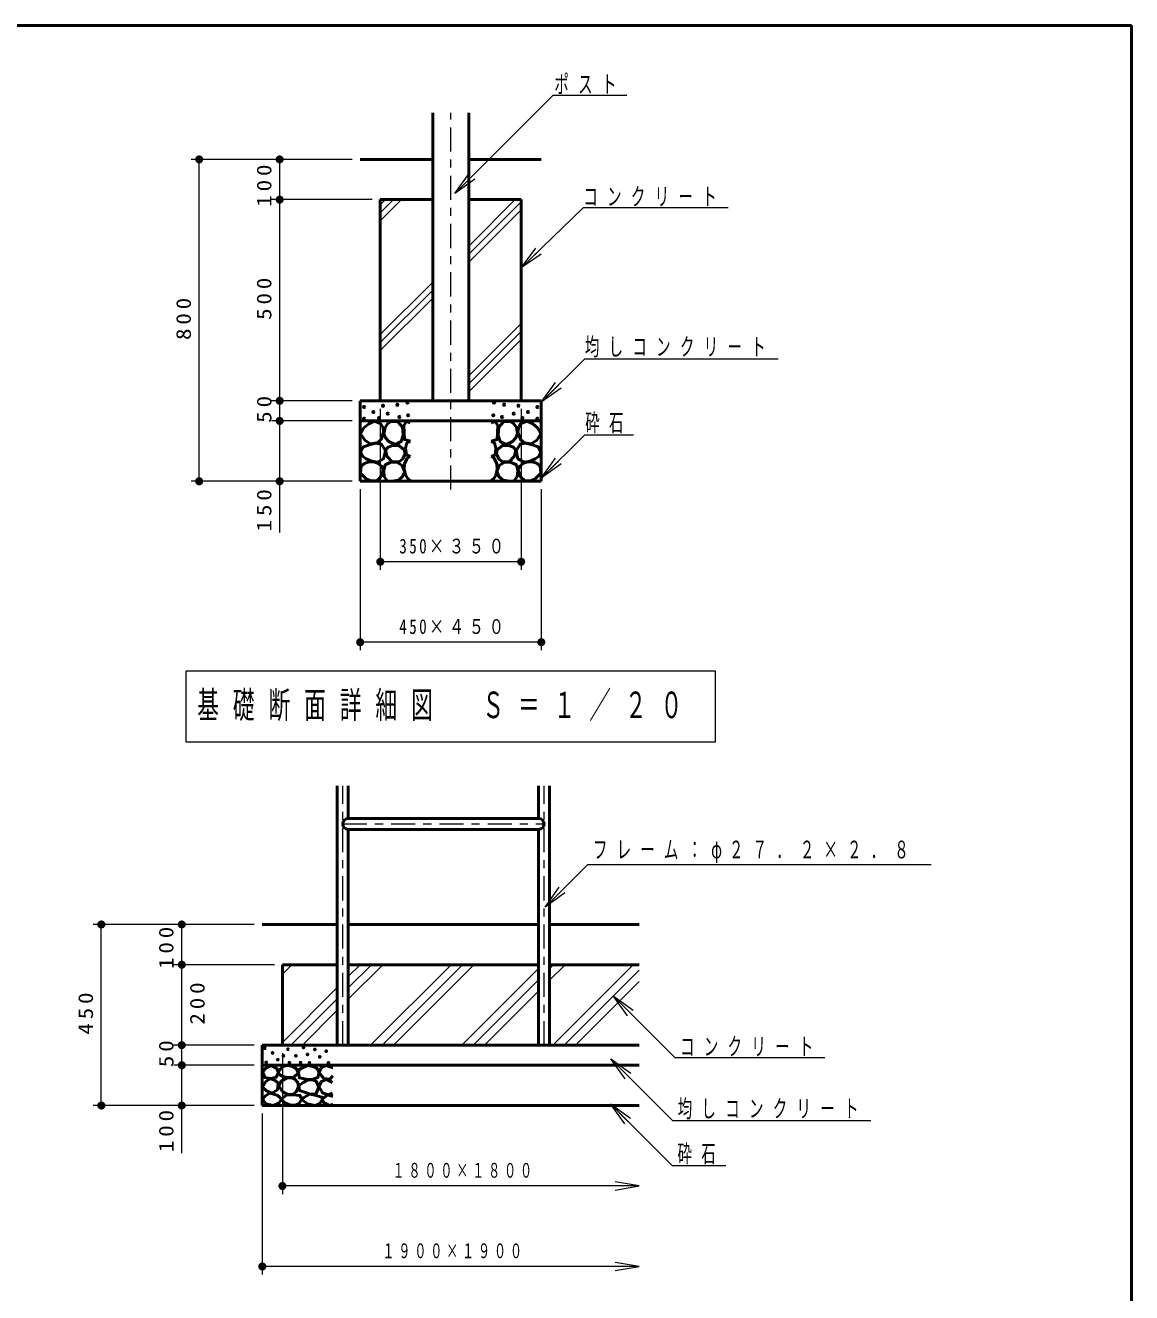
# Model space of a CAD drawing. Units: millimetres on the paper, with parts at other scales. Extents: x -385 to 0, y -594 to 267.
# Drawn here: x -137.4 to 0, y -484.5 to -327 of the extents above; entities that cross this region are included whole.
import ezdxf

# ---------------------------------------------------------------- set-up
doc = ezdxf.new("R2010")
doc.units = ezdxf.units.MM
doc.linetypes.add('USER2', pattern=[6, 3, -1, 1, -1])
doc.layers.add('LY_1', color=7, linetype='Continuous', lineweight=50)
doc.layers.add('LY_2', color=7, linetype='Continuous', lineweight=13)
doc.styles.add('ＭＳ ゴシック', font='')
doc.styles.get('ＭＳ ゴシック').set_extended_font_data('MS Gothic')

# ---------------------------------------------------------------- blocks, each defined once
blk = doc.blocks.new('filled_dot')
at = {"color": 0, "linetype": 'Continuous', "lineweight": -2, "const_width": 1.25}
blk.add_lwpolyline([(-0.625, 0, 1), (0.625, 0, 1)], format="xyb", close=True, dxfattribs=at)
blk = doc.blocks.new('open_arrow')
at = {"color": 0, "linetype": 'Continuous', "lineweight": -2}
blk.add_lwpolyline([(7.5, 1.25), (0, 0), (7.5, -1.25)], dxfattribs=at)

msp = doc.modelspace()

# ---------------------------------------------------------------- linework, layer by layer
at = {"layer": 'LY_1', "lineweight": 13}
for p, q in [((-84.071, -347.89), (-71.86, -335.678)), ((-71.86, -335.678), (-62.71, -335.678)), ((-106.834, -343.663), (-116.834, -343.663)), ((-115.834, -383.663), (-115.834, -343.663)), ((-96.834, -343.663), (-106.834, -343.663)), ((-105.834, -348.663), (-105.834, -343.663)), ((-84.071, -347.89), (-82.303, -345.415)), ((-84.071, -347.89), (-81.95, -345.768)), ((-81.596, -346.122), (-84.071, -347.89)), ((-94.334, -348.663), (-106.834, -348.663)), ((-105.834, -373.663), (-105.834, -348.663)), ((-93.334, -349.307), (-92.691, -348.663)), ((-93.334, -350.297), (-91.701, -348.663)), ((-93.334, -351.287), (-90.711, -348.663)), ((-82.357, -354.452), (-76.569, -348.663)), ((-82.357, -355.442), (-75.834, -348.919)), ((-82.357, -356.432), (-75.834, -349.909)), ((-75.834, -357.15), (-68.11, -349.653)), ((-68.11, -349.653), (-50.11, -349.653)), ((-75.834, -357.15), (-74.03, -354.702)), ((-75.834, -357.15), (-73.682, -355.061)), ((-73.333, -355.42), (-75.834, -357.15)), ((-93.334, -365.429), (-86.812, -358.907)), ((-93.334, -366.419), (-86.812, -359.897)), ((-93.334, -367.409), (-86.812, -360.887)), ((-82.357, -370.574), (-75.834, -364.051)), ((-82.357, -371.564), (-75.834, -365.041)), ((-82.357, -372.554), (-75.834, -366.031)), ((-73.334, -373.844), (-67.925, -368.435)), ((-67.925, -368.435), (-43.925, -368.435)), ((-73.334, -373.844), (-71.567, -371.369)), ((-73.334, -373.844), (-71.213, -371.722)), ((-70.86, -372.076), (-73.334, -373.844)), ((-96.834, -373.663), (-106.834, -373.663)), ((-105.834, -376.163), (-105.834, -373.663)), ((-93.334, -374.663), (-93.334, -394.663)), ((-75.834, -374.663), (-75.834, -394.663)), ((-96.834, -376.163), (-106.834, -376.163)), ((-105.834, -390.033), (-105.834, -376.163)), ((-73.334, -383.28), (-67.925, -377.871)), ((-67.925, -377.871), (-61.881, -377.871)), ((-73.334, -383.28), (-71.567, -380.805)), ((-73.334, -383.28), (-71.213, -381.159)), ((-70.86, -381.512), (-73.334, -383.28)), ((-106.834, -383.663), (-116.834, -383.663)), ((-96.834, -383.663), (-106.834, -383.663)), ((-95.834, -384.663), (-95.834, -404.663)), ((-73.334, -384.663), (-73.334, -404.663)), ((-75.834, -393.663), (-93.334, -393.663)), ((-73.334, -403.663), (-95.834, -403.663)), ((-117.484, -407.248), (-117.484, -416.048)), ((-51.684, -407.248), (-117.484, -407.248)), ((-51.684, -416.048), (-51.684, -407.248)), ((-117.484, -416.048), (-51.684, -416.048)), ((-72.871, -436.585), (-67.558, -431.272)), ((-67.558, -431.272), (-24.91, -431.272)), ((-72.871, -436.585), (-71.103, -434.111)), ((-72.871, -436.585), (-70.75, -434.464)), ((-70.396, -434.818), (-72.871, -436.585)), ((-108.994, -438.742), (-128.994, -438.742)), ((-127.994, -461.242), (-127.994, -438.742)), ((-117.994, -443.742), (-117.994, -438.742)), ((-106.494, -443.742), (-118.994, -443.742)), ((-117.994, -453.742), (-117.994, -443.742)), ((-105.494, -444.906), (-104.331, -443.742)), ((-97.314, -445.211), (-95.846, -443.742)), ((-97.314, -446.625), (-94.431, -443.742)), ((-97.314, -448.039), (-93.017, -443.742)), ((-94.532, -453.742), (-84.532, -443.742)), ((-93.118, -453.742), (-83.118, -443.742)), ((-91.704, -453.742), (-81.704, -443.742)), ((-72.314, -444.253), (-71.804, -443.742)), ((-72.314, -445.667), (-70.39, -443.742)), ((-71.905, -453.742), (-61.905, -443.742)), ((-83.218, -453.742), (-73.674, -444.198)), ((-81.804, -453.742), (-73.674, -445.613)), ((-70.49, -453.742), (-61.174, -444.426)), ((-105.494, -453.391), (-98.674, -446.571)), ((-80.39, -453.742), (-73.674, -447.027)), ((-69.076, -453.742), (-61.174, -445.841)), ((-104.431, -453.742), (-98.674, -447.985)), ((-62.637, -450.092), (-64.404, -447.617)), ((-64.404, -447.617), (-61.93, -449.385)), ((-64.404, -447.617), (-62.283, -449.739)), ((-64.404, -447.617), (-56.734, -455.288)), ((-103.017, -453.742), (-98.674, -449.399)), ((-108.994, -453.742), (-118.994, -453.742)), ((-117.994, -456.242), (-117.994, -453.742)), ((-105.494, -454.742), (-105.494, -472.242)), ((-108.994, -456.242), (-118.994, -456.242)), ((-117.994, -467.175), (-117.994, -456.242)), ((-62.928, -457.911), (-64.696, -455.436)), ((-64.696, -455.436), (-62.221, -457.204)), ((-64.696, -455.436), (-62.575, -457.557)), ((-64.696, -455.436), (-57.026, -463.106)), ((-56.734, -455.288), (-38.098, -455.288)), ((-108.994, -461.242), (-128.994, -461.242)), ((-62.96, -463.519), (-64.728, -461.044)), ((-64.728, -461.044), (-62.253, -462.811)), ((-64.728, -461.044), (-62.607, -463.165)), ((-64.728, -461.044), (-57.058, -468.714)), ((-107.994, -462.242), (-107.994, -482.242)), ((-57.026, -463.106), (-32.389, -463.106)), ((-57.058, -468.714), (-50.421, -468.714)), ((-61.174, -471.242), (-105.494, -471.242)), ((-61.174, -481.242), (-107.994, -481.242))]:
    msp.add_line(p, q, dxfattribs=at)
at = {"layer": 'LY_1', "color": 140}
for p, q in [((-86.812, -373.663), (-86.812, -337.857)), ((-82.357, -373.663), (-82.357, -337.857)), ((-93.334, -348.663), (-93.334, -373.663)), ((-86.812, -348.663), (-93.334, -348.663)), ((-75.834, -348.663), (-82.357, -348.663)), ((-75.834, -348.663), (-75.834, -373.663)), ((-95.834, -373.663), (-95.834, -383.663)), ((-73.334, -373.663), (-95.834, -373.663)), ((-73.334, -373.663), (-73.334, -383.663)), ((-73.334, -376.163), (-95.834, -376.163)), ((-73.334, -383.663), (-95.834, -383.663)), ((-98.674, -453.742), (-98.674, -421.514)), ((-97.314, -425.562), (-97.314, -421.514)), ((-73.674, -425.562), (-73.674, -421.514)), ((-72.314, -453.742), (-72.314, -421.514)), ((-97.314, -425.562), (-73.674, -425.562)), ((-97.314, -453.742), (-97.314, -426.922)), ((-97.314, -426.922), (-73.674, -426.922)), ((-73.674, -453.742), (-73.674, -426.922)), ((-105.494, -443.742), (-98.674, -443.742)), ((-105.494, -443.742), (-105.494, -453.742)), ((-97.314, -443.742), (-73.674, -443.742)), ((-72.314, -443.742), (-61.174, -443.742)), ((-107.994, -453.742), (-61.174, -453.742)), ((-107.994, -453.742), (-107.994, -461.242)), ((-107.994, -456.242), (-61.174, -456.242)), ((-107.994, -461.242), (-61.174, -461.242))]:
    msp.add_line(p, q, dxfattribs=at)
at = {"layer": 'LY_1', "linetype": 'USER2', "lineweight": 13}
for p, q in [((-84.584, -384.687), (-84.584, -337.857)), ((-97.994, -453.742), (-97.994, -421.514)), ((-72.994, -453.742), (-72.994, -421.514)), ((-97.994, -426.242), (-72.994, -426.242))]:
    msp.add_line(p, q, dxfattribs=at)
at = {"layer": 'LY_1'}
for p, q in [((-86.812, -343.663), (-95.834, -343.663)), ((-73.334, -343.663), (-82.357, -343.663)), ((-107.994, -438.742), (-98.674, -438.742)), ((-97.314, -438.742), (-73.674, -438.742)), ((-72.314, -438.742), (-61.174, -438.742))]:
    msp.add_line(p, q, dxfattribs=at)
at = {"layer": 'LY_1', "color": 140}
for points in [[(-94.589, -379.023), (-95.259, -378.57), (-95.784, -377.755), (-95.368, -377.031), (-94.77, -376.524), (-94.082, -376.198), (-93.267, -376.542), (-92.997, -377.004), (-92.923, -377.538), (-93.231, -378.461), (-93.756, -378.896)], [(-91.49, -379.081), (-92.266, -378.736), (-92.686, -378.283), (-92.892, -377.722), (-92.741, -376.967), (-92.431, -376.51), (-91.986, -376.213), (-91.145, -376.256), (-90.563, -376.946), (-90.476, -377.916), (-90.735, -378.736)], [(-77.679, -379.081), (-76.902, -378.736), (-76.483, -378.283), (-76.277, -377.722), (-76.428, -376.967), (-76.738, -376.51), (-77.183, -376.213), (-78.024, -376.256), (-78.606, -376.946), (-78.693, -377.916), (-78.434, -378.736)], [(-74.58, -379.023), (-73.91, -378.57), (-73.385, -377.755), (-73.801, -377.031), (-74.399, -376.524), (-75.087, -376.198), (-75.902, -376.542), (-76.172, -377.004), (-76.246, -377.538), (-75.938, -378.461), (-75.413, -378.896)], [(-94.444, -381.16), (-95.078, -380.888), (-95.549, -380.528), (-95.784, -380.055), (-95.44, -379.367), (-94.571, -379.077), (-93.837, -378.942), (-93.194, -379.041), (-92.705, -379.892), (-92.923, -380.852), (-93.701, -381.305)], [(-91.857, -381.238), (-92.504, -380.526), (-92.676, -379.771), (-92.357, -379.416), (-91.835, -379.211), (-91.015, -379.211), (-90.368, -379.771), (-90.261, -380.268), (-90.541, -380.893), (-90.929, -381.195)], [(-77.312, -381.238), (-76.665, -380.526), (-76.493, -379.771), (-76.812, -379.416), (-77.334, -379.211), (-78.153, -379.211), (-78.801, -379.771), (-78.908, -380.268), (-78.628, -380.893), (-78.24, -381.195)], [(-74.725, -381.16), (-74.091, -380.888), (-73.62, -380.528), (-73.385, -380.055), (-73.729, -379.367), (-74.598, -379.077), (-75.332, -378.942), (-75.975, -379.041), (-76.463, -379.892), (-76.246, -380.852), (-75.467, -381.305)], [(-94.462, -383.605), (-95.078, -383.351), (-95.784, -382.645), (-95.712, -381.794), (-95.27, -381.413), (-94.679, -381.25), (-94.163, -381.265), (-93.665, -381.431), (-93.181, -381.771), (-92.923, -382.228), (-93.303, -383.152), (-93.774, -383.586)], [(-92.914, -382.317), (-92.741, -381.626), (-92.094, -381.346), (-91.296, -381.303), (-90.606, -381.691), (-90.304, -382.489), (-90.563, -383.05), (-91.08, -383.525), (-91.9, -383.632), (-92.482, -383.589), (-92.854, -383.058)], [(-76.255, -382.317), (-76.428, -381.626), (-77.075, -381.346), (-77.873, -381.303), (-78.563, -381.691), (-78.865, -382.489), (-78.606, -383.05), (-78.089, -383.525), (-77.269, -383.632), (-76.687, -383.589), (-76.315, -383.058)], [(-74.707, -383.605), (-74.091, -383.351), (-73.385, -382.645), (-73.457, -381.794), (-73.899, -381.413), (-74.49, -381.25), (-75.006, -381.265), (-75.504, -381.431), (-75.988, -381.771), (-76.246, -382.228), (-75.866, -383.152), (-75.395, -383.586)], [(-106.872, -456.272), (-107.506, -456.573), (-107.981, -457.048), (-107.68, -457.745), (-106.951, -457.888), (-106.254, -457.73), (-106.001, -457.143), (-106.191, -456.636)], [(-104.901, -456.268), (-105.428, -456.403), (-106.009, -457.038), (-105.779, -457.457), (-105.322, -457.694), (-104.806, -457.768), (-104.063, -457.7), (-103.495, -457.16), (-103.779, -456.659), (-104.313, -456.349)], [(-102.31, -456.257), (-102.847, -456.481), (-103.393, -456.75), (-103.509, -457.251), (-103.375, -457.815), (-102.552, -457.976), (-101.827, -458.02), (-101.102, -457.761), (-100.949, -457.152), (-101.182, -456.642), (-101.585, -456.418)], [(-106.999, -457.92), (-107.537, -458.268), (-107.981, -458.949), (-107.474, -459.409), (-106.809, -459.726), (-106.112, -459.282), (-106.032, -458.443), (-106.44, -458.08)], [(-105.536, -459.484), (-104.915, -459.829), (-104.239, -459.876), (-103.725, -459.515), (-103.482, -458.916), (-103.593, -458.379), (-103.941, -457.97), (-104.407, -457.806), (-104.941, -457.862), (-105.631, -458.231), (-105.928, -458.808)], [(-102.36, -458.088), (-102.914, -458.385), (-103.441, -458.804), (-103.387, -459.358), (-102.644, -459.629), (-102.009, -459.845), (-101.36, -459.818), (-100.955, -458.953), (-101.306, -458.196), (-101.81, -458.032)], [(-107.04, -459.716), (-107.609, -460.036), (-107.946, -460.458), (-107.543, -461.024), (-106.6, -461.227), (-105.884, -460.908), (-105.611, -460.403), (-106.15, -459.948)], [(-102.069, -459.832), (-102.84, -460.251), (-103.083, -460.548), (-102.394, -461.035), (-101.448, -461.224), (-100.918, -461.04), (-100.569, -460.616), (-100.596, -460.197), (-101.461, -459.967)], [(-104.185, -459.924), (-104.968, -459.964), (-105.631, -460.437), (-105.198, -460.897), (-104.509, -461.207), (-103.944, -461.216), (-103.401, -460.991), (-103.063, -460.464), (-103.32, -459.978)]]:
    msp.add_lwpolyline(points, close=True, dxfattribs=at)
for points in [[(-89.621, -376.379), (-90.092, -376.216), (-90.418, -376.723), (-90.381, -377.538), (-90.345, -378.48), (-89.603, -378.697)], [(-79.548, -376.379), (-79.077, -376.216), (-78.751, -376.723), (-78.788, -377.538), (-78.824, -378.48), (-79.566, -378.697)], [(-89.621, -378.715), (-90.019, -378.896), (-90.2, -379.548), (-90.092, -380.363), (-89.639, -380.58)], [(-79.548, -378.715), (-79.15, -378.896), (-78.969, -379.548), (-79.077, -380.363), (-79.53, -380.58)], [(-89.621, -380.58), (-89.983, -380.798), (-90.327, -381.486), (-90.363, -382.21), (-90.182, -382.935), (-89.929, -383.333), (-89.584, -383.568)], [(-79.548, -380.58), (-79.186, -380.798), (-78.842, -381.486), (-78.806, -382.21), (-78.987, -382.935), (-79.24, -383.333), (-79.584, -383.568)], [(-99.244, -456.577), (-100.1, -456.26), (-100.639, -456.53), (-100.955, -457.132), (-100.369, -457.892), (-99.593, -457.956), (-99.244, -457.559)], [(-99.26, -458.383), (-100.021, -457.987), (-100.654, -458.241), (-100.955, -458.89), (-100.512, -459.667), (-99.751, -459.904), (-99.26, -459.698)], [(-99.244, -460.11), (-99.91, -459.904), (-100.559, -460.459), (-100.385, -460.855), (-99.656, -461.219), (-99.244, -461.061)]]:
    msp.add_lwpolyline(points, dxfattribs=at)
for centre, radius in [((-95.35, -374.432), 0.0774), ((-93.001, -374.277), 0.0774), ((-91.22, -374.148), 0.0774), ((-89.956, -373.89), 0.0774), ((-79.213, -373.89), 0.0774), ((-77.948, -374.148), 0.0774), ((-76.168, -374.277), 0.0774), ((-73.819, -374.432), 0.0774), ((-95.35, -375.878), 0.0774), ((-94.189, -375.052), 0.0774), ((-93.492, -375.8), 0.0774), ((-92.408, -375.258), 0.0774), ((-90.962, -375.671), 0.0774), ((-89.878, -375.465), 0.0774), ((-79.291, -375.465), 0.0774), ((-78.207, -375.671), 0.0774), ((-76.761, -375.258), 0.0774), ((-75.677, -375.8), 0.0774), ((-74.98, -375.052), 0.0774), ((-73.819, -375.878), 0.0774), ((-107.664, -454.133), 0.05), ((-106.714, -454.704), 0.05), ((-105.367, -455.068), 0.05), ((-104.797, -454.244), 0.05), ((-103.82, -455.065), 0.05), ((-102.874, -454.038), 0.05), ((-102.374, -454.889), 0.05), ((-101.468, -454.267), 0.05), ((-100.86, -455.2), 0.05), ((-100.049, -454.484), 0.05), ((-107.506, -455.876), 0.05), ((-106.064, -455.543), 0.05), ((-104.622, -455.924), 0.05), ((-103.239, -455.916), 0.05), ((-102.13, -455.943), 0.05), ((-99.779, -455.943), 0.05)]:
    msp.add_circle(centre, radius, dxfattribs=at)
for centre, start, end in [((-97.314, -426.242), 90, 270), ((-73.674, -426.242), 270, 90)]:
    msp.add_arc(centre, 0.68, start, end, dxfattribs=at)
at = {"layer": 'LY_2', "lineweight": 50}
for p, q in [((0, -327), (-385, -327)), ((0, -594), (0, -327))]:
    msp.add_line(p, q, dxfattribs=at)

# ---------------------------------------------------------------- block references
at = {"layer": 'LY_1', "lineweight": 13, "xscale": 0.4, "yscale": 0.4}
for name, p, rotation in [('filled_dot', (-115.834, -343.663), 270), ('filled_dot', (-105.834, -343.663), 270), ('filled_dot', (-105.834, -348.663), 270), ('filled_dot', (-105.834, -348.663), 90), ('filled_dot', (-105.834, -373.663), 270), ('filled_dot', (-105.834, -373.663), 90), ('filled_dot', (-105.834, -376.163), 270), ('filled_dot', (-105.834, -376.163), 90), ('filled_dot', (-115.834, -383.663), 90), ('filled_dot', (-105.834, -383.663), 90), ('filled_dot', (-75.834, -393.663), 180), ('filled_dot', (-73.334, -403.663), 180), ('filled_dot', (-127.994, -438.742), 270), ('filled_dot', (-117.994, -438.742), 270), ('filled_dot', (-117.994, -443.742), 270), ('filled_dot', (-117.994, -443.742), 90), ('filled_dot', (-117.994, -453.742), 270), ('filled_dot', (-117.994, -453.742), 90), ('filled_dot', (-117.994, -456.242), 270), ('filled_dot', (-117.994, -456.242), 90), ('filled_dot', (-127.994, -461.242), 90), ('filled_dot', (-117.994, -461.242), 90), ('open_arrow', (-61.174, -471.242), 180), ('open_arrow', (-61.174, -481.242), 180)]:
    msp.add_blockref(name, p, dxfattribs=dict(at, rotation=rotation))
for p in [(-93.334, -393.663), (-95.834, -403.663), (-105.494, -471.242), (-107.994, -481.242)]:
    msp.add_blockref('filled_dot', p, dxfattribs=at)

# ---------------------------------------------------------------- texts
at = {"layer": 'LY_1', "style": 'ＭＳ ゴシック'}
for s, insert, char_height, attachment_point in [('\\T1.64;\\W0.6;ポスト', (-71.71, -335.528), 2.199, 7), ('\\T1.64;\\W0.6;コンクリート', (-68.11, -349.503), 2.199, 7), ('\\T1.64;\\W0.6;均しコンクリート', (-67.925, -368.285), 2.199, 7), ('\\T1.64;\\W0.6;砕石', (-67.881, -377.721), 2.199, 7), ('\\T1.32;\\W0.75;350×３５０', (-84.177, -392.663), 1.833, 8), ('\\T1.32;\\W0.75;450×４５０', (-84.177, -402.663), 1.833, 8), ('\\T1.64;\\W0.6;基礎断面詳細図\u3000Ｓ＝１／２０', (-116.084, -411.648), 3.299, 4), ('\\T1.63;\\W0.6;フレーム：φ２７．２×２．８', (-66.91, -431.122), 2.199, 7), ('\\T1.64;\\W0.6;コンクリート', (-56.098, -455.138), 2.199, 7), ('\\T1.64;\\W0.6;均しコンクリート', (-56.389, -462.956), 2.199, 7), ('\\T1.64;\\W0.6;砕石', (-56.421, -468.564), 2.199, 7), ('\\T1.32;\\W0.6;１８００×１８００', (-82.907, -470.242), 1.833, 8), ('\\T1.32;\\W0.6;１９００×１９００', (-84.157, -480.242), 1.833, 8)]:
    msp.add_mtext(s, dxfattribs=dict(at, insert=insert, char_height=char_height, attachment_point=attachment_point))
at = {"layer": 'LY_1', "char_height": 1.833, "rotation": 90, "style": 'ＭＳ ゴシック'}
for s, insert, attachment_point in [('\\T1.33;\\W1.15;100', (-106.834, -346.68), 8), ('\\T1.33;\\W1.15;500', (-106.834, -360.747), 8), ('\\T1.33;\\W1.15;800', (-116.834, -363.247), 8), ('\\T1.34;\\W1.15;50', (-106.834, -374.485), 8), ('\\T1.33;\\W1.15;150', (-106.834, -387.033), 8), ('\\T1.33;\\W1.15;100', (-118.994, -441.41), 8), ('\\T1.33;\\W1.15;200', (-116.994, -448.326), 2), ('\\T1.33;\\W1.15;450', (-128.994, -449.577), 8), ('\\T1.34;\\W1.15;50', (-118.994, -454.564), 8), ('\\T1.33;\\W1.15;100', (-118.994, -464.175), 8)]:
    msp.add_mtext(s, dxfattribs=dict(at, insert=insert, attachment_point=attachment_point))

doc.saveas('drawing.dxf')
